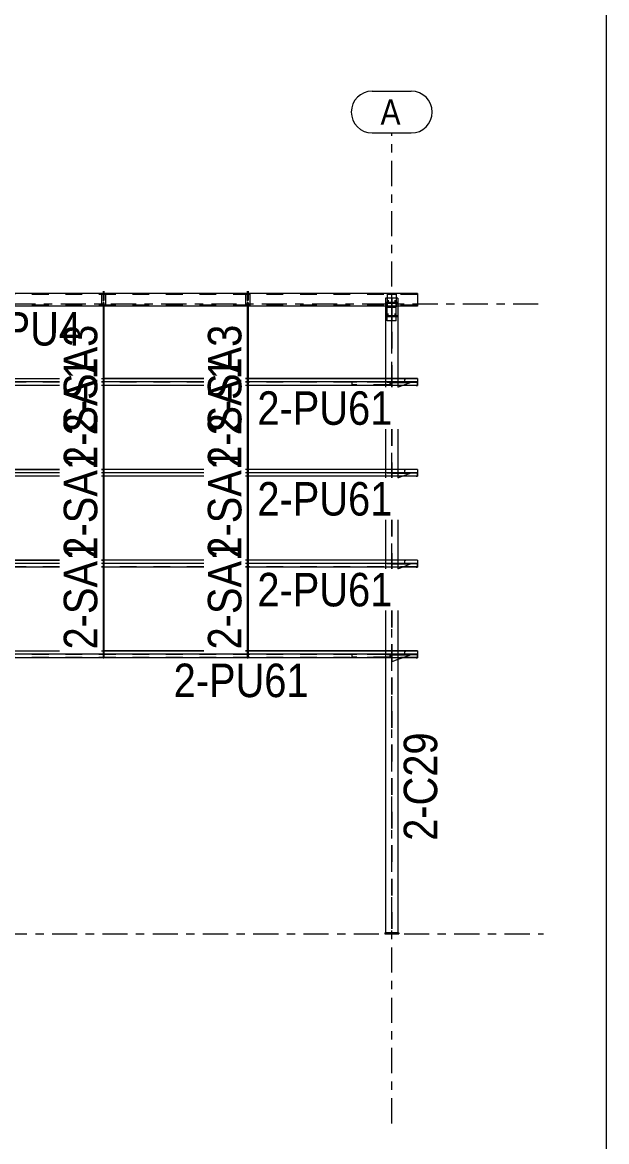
# Model space of a CAD drawing. Header units: millimetres. Extents: x -56 to 1115, y -311 to 509.
# Drawn here: x 1045.4 to 1115.1, y -8.1 to 125.5 of the extents above; entities that cross this region are included whole.
import ezdxf

# ---------------------------------------------------------------- set-up
doc = ezdxf.new("R2010")
doc.units = ezdxf.units.MM
for name, pattern in [('XKITLINE00', [0]), ('XKITLINE02', [4, 2, -2]), ('XKITLINE03', [6, 3, -1, 1, -1])]:
    doc.linetypes.add(name, pattern=pattern)
for name, color, linetype, lineweight in [('DrawingSheet', 5, 'Continuous', 0), ('Part', 2, 'Continuous', 0), ('PartMark', 7, 'Continuous', 0), ('S-grid', 1, 'Continuous', 0)]:
    doc.layers.add(name, color=color, linetype=linetype, lineweight=lineweight)
doc.styles.add('ARIAL', font='ARIAL.TTF')

# ---------------------------------------------------------------- blocks, each defined once
blk = doc.blocks.new('*A209')
at = {"layer": 'DrawingSheet', "color": 5, "linetype": 'XKITLINE00', "lineweight": 0}
blk.add_line((1115.15, -311.27), (1115.15, 508.73), dxfattribs=at)
blk = doc.blocks.new('*A212')
at = {"layer": 'S-grid', "color": 1, "linetype": 'XKITLINE03', "lineweight": 0}
blk.add_line((995.99, 91.88), (1107.62, 91.88), dxfattribs=at)
blk = doc.blocks.new('*A213')
at = {"layer": 'S-grid', "color": 1, "linetype": 'XKITLINE03', "lineweight": 0}
blk.add_line((-1.03, 16.67), (1107.62, 16.67), dxfattribs=at)
blk = doc.blocks.new('*A243')
at = {"layer": 'Part', "color": 2, "linetype": 'XKITLINE00', "lineweight": 0}
for p, q in [((1055.06, 93.39), (1055.06, 93.12)), ((1055.11, 92.35), (1055.07, 92.33)), ((1055.07, 92.33), (1055.07, 92.33)), ((1055.14, 92.34), (1055.11, 92.35)), ((1055.15, 92.33), (1055.14, 92.34)), ((1055.16, 93.4), (1055.16, 93.12))]:
    blk.add_line(p, q, dxfattribs=at)
at = {"layer": 'Part', "color": 7, "linetype": 'XKITLINE02', "lineweight": 0}
for p, q in [((1055.06, 93.12), (1055.06, 92.29)), ((1055.07, 92.33), (1055.06, 92.29)), ((1055.06, 92.29), (1055.08, 92.26)), ((1055.08, 92.26), (1055.12, 92.25)), ((1055.12, 92.25), (1055.15, 92.27)), ((1055.16, 92.31), (1055.15, 92.33)), ((1055.15, 92.27), (1055.16, 92.31)), ((1055.16, 93.12), (1055.16, 92.31))]:
    blk.add_line(p, q, dxfattribs=at)
blk = doc.blocks.new('*A244')
at = {"layer": 'Part', "color": 2, "linetype": 'XKITLINE00', "lineweight": 0}
for p, q in [((1072.26, 93.39), (1072.26, 93.12)), ((1072.3, 92.35), (1072.27, 92.33)), ((1072.27, 92.33), (1072.27, 92.33)), ((1072.34, 92.34), (1072.3, 92.35)), ((1072.34, 92.33), (1072.34, 92.34)), ((1072.36, 93.4), (1072.36, 93.12))]:
    blk.add_line(p, q, dxfattribs=at)
at = {"layer": 'Part', "color": 7, "linetype": 'XKITLINE02', "lineweight": 0}
for p, q in [((1072.26, 93.12), (1072.26, 92.29)), ((1072.27, 92.33), (1072.26, 92.29)), ((1072.26, 92.29), (1072.27, 92.26)), ((1072.27, 92.26), (1072.31, 92.25)), ((1072.31, 92.25), (1072.34, 92.27)), ((1072.36, 92.31), (1072.34, 92.33)), ((1072.34, 92.27), (1072.36, 92.31)), ((1072.36, 93.12), (1072.36, 92.31))]:
    blk.add_line(p, q, dxfattribs=at)
blk = doc.blocks.new('*A245')
at = {"layer": 'Part', "color": 7, "linetype": 'XKITLINE02', "lineweight": 0}
for p, q in [((1089.08, 92.31), (1089.08, 91.97)), ((1089.48, 92.24), (1089.48, 90.44)), ((1089.52, 90.44), (1089.52, 92.24)), ((1089.92, 91.97), (1089.92, 92.31)), ((1089.08, 92.04), (1089.92, 92.04)), ((1089.08, 91.97), (1089.48, 91.97)), ((1089.52, 91.97), (1089.92, 91.97)), ((1089.08, 90.37), (1089.08, 90.71)), ((1089.48, 90.44), (1089.08, 90.44)), ((1089.08, 90.37), (1089.92, 90.37)), ((1089.92, 90.44), (1089.52, 90.44)), ((1089.92, 90.37), (1089.92, 90.71))]:
    blk.add_line(p, q, dxfattribs=at)
blk = doc.blocks.new('*A246')
at = {"layer": 'Part', "color": 7, "linetype": 'XKITLINE02', "lineweight": 0}
for p, q in [((1088.77, 92.54), (1088.77, 91.6)), ((1090.23, 92.54), (1088.77, 92.54)), ((1089.47, 92.54), (1089.47, 81.94)), ((1089.53, 92.54), (1089.53, 81.94)), ((1090.23, 92.54), (1090.23, 91.6)), ((1088.77, 82.96), (1088.77, 82.14)), ((1090.23, 82.96), (1090.23, 82.14)), ((1089.47, 76.94), (1089.47, 71.11)), ((1089.53, 76.94), (1089.53, 71.11)), ((1088.77, 72.12), (1088.77, 71.31)), ((1090.23, 72.12), (1090.23, 71.31)), ((1089.47, 66.11), (1089.47, 60.27)), ((1089.53, 66.11), (1089.53, 60.27)), ((1088.77, 61.29), (1088.77, 60.47)), ((1090.23, 61.29), (1090.23, 60.47)), ((1089.47, 55.27), (1089.47, 16.79)), ((1089.53, 55.27), (1089.53, 16.79)), ((1088.77, 50.46), (1088.77, 49.64)), ((1090.23, 50.46), (1090.23, 49.64)), ((1090.23, 16.79), (1088.77, 16.79))]:
    blk.add_line(p, q, dxfattribs=at)
at = {"layer": 'Part', "color": 2, "linetype": 'XKITLINE00', "lineweight": 0}
for p, q in [((1088.77, 91.6), (1088.77, 82.96)), ((1090.23, 91.6), (1090.23, 82.96)), ((1088.77, 82.14), (1088.77, 81.94)), ((1090.23, 82.14), (1090.23, 81.94)), ((1088.77, 76.94), (1088.77, 72.12)), ((1090.23, 76.94), (1090.23, 72.12)), ((1088.77, 71.31), (1088.77, 71.11)), ((1090.23, 71.31), (1090.23, 71.11)), ((1088.77, 66.11), (1088.77, 61.29)), ((1090.23, 66.11), (1090.23, 61.29)), ((1088.77, 60.47), (1088.77, 60.27)), ((1090.23, 60.47), (1090.23, 60.27)), ((1088.77, 55.27), (1088.77, 50.46)), ((1090.23, 55.27), (1090.23, 50.46)), ((1088.77, 49.64), (1088.77, 16.79)), ((1090.23, 49.64), (1090.23, 16.79))]:
    blk.add_line(p, q, dxfattribs=at)
blk = doc.blocks.new('*A247')
at = {"layer": 'Part', "color": 7, "linetype": 'XKITLINE02', "lineweight": 0}
for p, q in [((1091.17, 72.12), (1091.04, 72.12)), ((1091.04, 72.12), (1091.04, 71.71)), ((1091.04, 71.71), (1092.54, 71.71)), ((1091.06, 71.72), (1091.06, 72.11)), ((1091.06, 72.11), (1091.17, 72.11)), ((1092.56, 71.72), (1091.06, 71.72)), ((1091.17, 72.11), (1091.17, 72.12)), ((1092.54, 71.32), (1092.43, 71.32)), ((1092.43, 71.32), (1092.43, 71.31)), ((1092.43, 71.31), (1092.56, 71.31)), ((1092.54, 71.71), (1092.54, 71.32)), ((1092.56, 71.31), (1092.56, 71.72))]:
    blk.add_line(p, q, dxfattribs=at)
blk = doc.blocks.new('*A248')
at = {"layer": 'Part', "color": 7, "linetype": 'XKITLINE02', "lineweight": 0}
for p, q in [((1091.17, 61.29), (1091.04, 61.29)), ((1091.04, 61.29), (1091.04, 60.87)), ((1091.04, 60.87), (1092.54, 60.87)), ((1091.06, 60.89), (1091.06, 61.28)), ((1091.06, 61.28), (1091.17, 61.28)), ((1092.56, 60.89), (1091.06, 60.89)), ((1091.17, 61.28), (1091.17, 61.29)), ((1092.54, 60.49), (1092.43, 60.49)), ((1092.43, 60.49), (1092.43, 60.47)), ((1092.43, 60.47), (1092.56, 60.47)), ((1092.54, 60.87), (1092.54, 60.49)), ((1092.56, 60.47), (1092.56, 60.89))]:
    blk.add_line(p, q, dxfattribs=at)
blk = doc.blocks.new('*A249')
at = {"layer": 'Part', "color": 7, "linetype": 'XKITLINE02', "lineweight": 0}
for p, q in [((1091.17, 50.46), (1091.04, 50.46)), ((1091.04, 50.46), (1091.04, 50.04)), ((1091.04, 50.04), (1092.54, 50.04)), ((1091.06, 50.06), (1091.06, 50.44)), ((1091.06, 50.44), (1091.17, 50.44)), ((1092.56, 50.06), (1091.06, 50.06)), ((1091.17, 50.44), (1091.17, 50.46)), ((1092.54, 49.65), (1092.43, 49.65)), ((1092.43, 49.65), (1092.43, 49.64)), ((1092.43, 49.64), (1092.56, 49.64)), ((1092.54, 50.04), (1092.54, 49.65)), ((1092.56, 49.64), (1092.56, 50.06))]:
    blk.add_line(p, q, dxfattribs=at)
blk = doc.blocks.new('*A250')
at = {"layer": 'Part', "color": 2, "linetype": 'XKITLINE00', "lineweight": 0}
for p, q in [((1088.67, 16.79), (1088.67, 16.67)), ((1088.67, 16.79), (1090.33, 16.79)), ((1088.67, 16.67), (1090.33, 16.67)), ((1090.33, 16.79), (1090.33, 16.67))]:
    blk.add_line(p, q, dxfattribs=at)
blk = doc.blocks.new('*A251')
at = {"layer": 'Part', "color": 7, "linetype": 'XKITLINE02', "lineweight": 0}
for p, q in [((1088.84, 50.04), (1088.84, 50.08)), ((1088.84, 50.08), (1089.47, 50.08)), ((1089.47, 50.04), (1088.84, 50.04)), ((1089.34, 50.04), (1089.34, 50.08)), ((1089.47, 50.08), (1089.47, 50.04))]:
    blk.add_line(p, q, dxfattribs=at)
blk = doc.blocks.new('*A252')
at = {"layer": 'Part', "color": 7, "linetype": 'XKITLINE02', "lineweight": 0}
for p, q in [((1089.53, 50.04), (1089.53, 50)), ((1092.45, 50.04), (1089.53, 50.04)), ((1089.53, 50), (1092.45, 50)), ((1092.45, 50), (1092.45, 50.04))]:
    blk.add_line(p, q, dxfattribs=at)
blk = doc.blocks.new('*A253')
at = {"layer": 'Part', "color": 7, "linetype": 'XKITLINE02', "lineweight": 0}
for p, q in [((1089.53, 50), (1089.53, 49.17)), ((1091.79, 50), (1089.53, 50)), ((1090.23, 49.42), (1089.53, 49.17)), ((1091.79, 50), (1090.81, 49.64))]:
    blk.add_line(p, q, dxfattribs=at)
at = {"layer": 'Part', "color": 2, "linetype": 'XKITLINE00', "lineweight": 0}
blk.add_line((1090.81, 49.64), (1090.23, 49.42), dxfattribs=at)
blk = doc.blocks.new('*A254')
at = {"layer": 'Part', "color": 7, "linetype": 'XKITLINE02', "lineweight": 0}
for p, q in [((1089.53, 60.87), (1089.53, 60.83)), ((1092.45, 60.87), (1089.53, 60.87)), ((1089.53, 60.83), (1092.45, 60.83)), ((1092.45, 60.83), (1092.45, 60.87))]:
    blk.add_line(p, q, dxfattribs=at)
blk = doc.blocks.new('*A255')
at = {"layer": 'Part', "color": 7, "linetype": 'XKITLINE02', "lineweight": 0}
for p, q in [((1089.53, 60.83), (1089.53, 60.27)), ((1091.79, 60.83), (1089.53, 60.83)), ((1091.79, 60.83), (1090.81, 60.47))]:
    blk.add_line(p, q, dxfattribs=at)
at = {"layer": 'Part', "color": 2, "linetype": 'XKITLINE00', "lineweight": 0}
for p, q in [((1090.27, 60.27), (1090.23, 60.26)), ((1090.81, 60.47), (1090.27, 60.27))]:
    blk.add_line(p, q, dxfattribs=at)
blk = doc.blocks.new('*A256')
at = {"layer": 'Part', "color": 7, "linetype": 'XKITLINE02', "lineweight": 0}
for p, q in [((1089.53, 71.67), (1089.53, 71.11)), ((1091.79, 71.67), (1089.53, 71.67)), ((1091.79, 71.67), (1090.81, 71.31))]:
    blk.add_line(p, q, dxfattribs=at)
at = {"layer": 'Part', "color": 2, "linetype": 'XKITLINE00', "lineweight": 0}
for p, q in [((1090.27, 71.11), (1090.23, 71.09)), ((1090.81, 71.31), (1090.27, 71.11))]:
    blk.add_line(p, q, dxfattribs=at)
blk = doc.blocks.new('*A257')
at = {"layer": 'Part', "color": 7, "linetype": 'XKITLINE02', "lineweight": 0}
for p, q in [((1089.53, 71.71), (1089.53, 71.67)), ((1092.45, 71.71), (1089.53, 71.71)), ((1089.53, 71.67), (1092.45, 71.67)), ((1092.45, 71.67), (1092.45, 71.71))]:
    blk.add_line(p, q, dxfattribs=at)
blk = doc.blocks.new('*A258')
at = {"layer": 'Part', "color": 7, "linetype": 'XKITLINE02', "lineweight": 0}
for p, q in [((1091.17, 82.96), (1091.04, 82.96)), ((1091.04, 82.96), (1091.04, 82.54)), ((1091.06, 82.56), (1091.06, 82.94)), ((1091.06, 82.94), (1091.17, 82.94)), ((1091.17, 82.94), (1091.17, 82.96)), ((1091.04, 82.54), (1092.54, 82.54)), ((1092.56, 82.56), (1091.06, 82.56)), ((1092.54, 82.15), (1092.43, 82.15)), ((1092.43, 82.15), (1092.43, 82.14)), ((1092.43, 82.14), (1092.56, 82.14)), ((1092.54, 82.54), (1092.54, 82.15)), ((1092.56, 82.14), (1092.56, 82.56))]:
    blk.add_line(p, q, dxfattribs=at)
blk = doc.blocks.new('*A259')
at = {"layer": 'Part', "color": 7, "linetype": 'XKITLINE02', "lineweight": 0}
for p, q in [((1090.23, 90.43), (1089.53, 90.43)), ((1089.53, 90.43), (1089.53, 90.36)), ((1089.53, 90.36), (1090.23, 90.36)), ((1089.65, 90.43), (1089.65, 90.36)), ((1090.23, 90.36), (1090.23, 90.43))]:
    blk.add_line(p, q, dxfattribs=at)
blk = doc.blocks.new('*A260')
at = {"layer": 'Part', "color": 7, "linetype": 'XKITLINE02', "lineweight": 0}
for p, q in [((1089.47, 90.43), (1088.77, 90.43)), ((1088.77, 90.43), (1088.77, 90.36)), ((1088.77, 90.36), (1089.47, 90.36)), ((1089.35, 90.43), (1089.35, 90.36)), ((1089.47, 90.36), (1089.47, 90.43))]:
    blk.add_line(p, q, dxfattribs=at)
blk = doc.blocks.new('*A261')
at = {"layer": 'Part', "color": 7, "linetype": 'XKITLINE02', "lineweight": 0}
for p, q in [((1089.53, 82.5), (1089.53, 81.94)), ((1091.79, 82.5), (1089.53, 82.5)), ((1091.79, 82.5), (1090.81, 82.14))]:
    blk.add_line(p, q, dxfattribs=at)
at = {"layer": 'Part', "color": 2, "linetype": 'XKITLINE00', "lineweight": 0}
for p, q in [((1090.27, 81.94), (1090.23, 81.92)), ((1090.81, 82.14), (1090.27, 81.94))]:
    blk.add_line(p, q, dxfattribs=at)
blk = doc.blocks.new('*A262')
at = {"layer": 'Part', "color": 7, "linetype": 'XKITLINE02', "lineweight": 0}
for p, q in [((1088.84, 82.54), (1088.84, 82.58)), ((1088.84, 82.58), (1089.47, 82.58)), ((1089.47, 82.54), (1088.84, 82.54)), ((1089.34, 82.54), (1089.34, 82.58)), ((1089.47, 82.58), (1089.47, 82.54))]:
    blk.add_line(p, q, dxfattribs=at)
blk = doc.blocks.new('*A263')
at = {"layer": 'Part', "color": 7, "linetype": 'XKITLINE02', "lineweight": 0}
for p, q in [((1089.48, 90.43), (1089.48, 89.87)), ((1089.53, 90.43), (1089.48, 90.43)), ((1089.48, 90.38), (1089.53, 90.38)), ((1089.48, 90.36), (1089.53, 90.36)), ((1089.48, 90.24), (1089.53, 90.24)), ((1089.48, 89.89), (1089.53, 89.89)), ((1089.48, 89.87), (1089.53, 89.87)), ((1089.53, 90.43), (1089.53, 89.87))]:
    blk.add_line(p, q, dxfattribs=at)
blk = doc.blocks.new('*A264')
at = {"layer": 'Part', "color": 7, "linetype": 'XKITLINE02', "lineweight": 0}
for p, q in [((1089.48, 92.55), (1089.48, 92.05)), ((1089.53, 92.55), (1089.48, 92.55)), ((1089.48, 92.54), (1089.53, 92.54)), ((1089.48, 92.19), (1089.53, 92.19)), ((1089.53, 92.55), (1089.53, 92.05)), ((1089.48, 92.17), (1089.53, 92.17)), ((1089.48, 92.11), (1089.53, 92.11)), ((1089.48, 92.05), (1089.53, 92.05))]:
    blk.add_line(p, q, dxfattribs=at)
blk = doc.blocks.new('*A265')
at = {"layer": 'Part', "color": 7, "linetype": 'XKITLINE02', "lineweight": 0}
for p, q in [((1088.96, 89.87), (1088.96, 92.54)), ((1090.04, 92.54), (1088.96, 92.54)), ((1090.04, 89.87), (1090.04, 92.54)), ((1090.04, 89.87), (1088.96, 89.87))]:
    blk.add_line(p, q, dxfattribs=at)
blk = doc.blocks.new('*A266')
at = {"layer": 'Part', "color": 7, "linetype": 'XKITLINE02', "lineweight": 0}
for p, q in [((1089.53, 82.54), (1089.53, 82.5)), ((1092.45, 82.54), (1089.53, 82.54)), ((1089.53, 82.5), (1092.45, 82.5)), ((1092.45, 82.5), (1092.45, 82.54))]:
    blk.add_line(p, q, dxfattribs=at)
blk = doc.blocks.new('*A1043')
at = {"layer": 'Part', "color": 2, "linetype": 'XKITLINE00', "lineweight": 0}
for p, q in [((1055.06, 61.3), (1055.06, 60.89)), ((1055.08, 61.3), (1055.06, 61.3)), ((1055.06, 61.3), (1055.07, 61.3)), ((1055.06, 60.47), (1055.06, 50.06)), ((1055.07, 61.3), (1055.11, 61.29)), ((1055.12, 61.3), (1055.08, 61.3)), ((1055.11, 61.29), (1055.14, 61.3)), ((1055.15, 61.3), (1055.12, 61.3)), ((1055.14, 61.3), (1055.16, 61.3)), ((1055.16, 61.3), (1055.15, 61.3)), ((1055.16, 61.3), (1055.16, 60.89)), ((1055.16, 60.47), (1055.16, 50.06)), ((1055.06, 49.63), (1055.06, 49.64)), ((1055.07, 49.63), (1055.06, 49.63)), ((1055.11, 49.63), (1055.07, 49.63)), ((1055.14, 49.63), (1055.11, 49.63)), ((1055.16, 49.63), (1055.14, 49.63)), ((1055.16, 49.63), (1055.16, 49.64))]:
    blk.add_line(p, q, dxfattribs=at)
at = {"layer": 'Part', "color": 7, "linetype": 'XKITLINE02', "lineweight": 0}
for p, q in [((1055.06, 60.89), (1055.06, 60.47)), ((1055.16, 60.89), (1055.16, 60.47)), ((1055.06, 50.06), (1055.06, 49.64)), ((1055.06, 49.63), (1055.08, 49.64)), ((1055.08, 49.64), (1055.12, 49.64)), ((1055.12, 49.64), (1055.15, 49.64)), ((1055.15, 49.64), (1055.16, 49.63)), ((1055.16, 50.06), (1055.16, 49.64))]:
    blk.add_line(p, q, dxfattribs=at)
blk = doc.blocks.new('*A1044')
at = {"layer": 'Part', "color": 2, "linetype": 'XKITLINE00', "lineweight": 0}
for p, q in [((1055.08, 72.13), (1055.06, 72.13)), ((1055.12, 72.13), (1055.08, 72.13)), ((1055.15, 72.13), (1055.12, 72.13)), ((1055.16, 72.13), (1055.15, 72.13)), ((1055.06, 72.13), (1055.06, 71.72)), ((1055.06, 72.13), (1055.07, 72.13)), ((1055.06, 71.31), (1055.06, 61.3)), ((1055.07, 72.13), (1055.11, 72.13)), ((1055.11, 72.13), (1055.14, 72.13)), ((1055.14, 72.13), (1055.16, 72.13)), ((1055.16, 72.13), (1055.16, 71.72)), ((1055.16, 71.31), (1055.16, 61.3))]:
    blk.add_line(p, q, dxfattribs=at)
at = {"layer": 'Part', "color": 7, "linetype": 'XKITLINE02', "lineweight": 0}
for p, q in [((1055.06, 71.72), (1055.06, 71.31)), ((1055.16, 71.72), (1055.16, 71.31)), ((1055.06, 61.3), (1055.06, 60.47)), ((1055.06, 60.47), (1055.08, 60.47)), ((1055.07, 60.46), (1055.06, 60.47)), ((1055.11, 60.46), (1055.07, 60.46)), ((1055.08, 60.47), (1055.12, 60.47)), ((1055.14, 60.46), (1055.11, 60.46)), ((1055.12, 60.47), (1055.15, 60.47)), ((1055.16, 60.47), (1055.14, 60.46)), ((1055.15, 60.47), (1055.16, 60.47)), ((1055.16, 61.3), (1055.16, 60.47))]:
    blk.add_line(p, q, dxfattribs=at)
blk = doc.blocks.new('*A1045')
at = {"layer": 'Part', "color": 2, "linetype": 'XKITLINE00', "lineweight": 0}
for p, q in [((1055.06, 82.97), (1055.06, 82.56)), ((1055.08, 82.97), (1055.06, 82.97)), ((1055.06, 82.97), (1055.07, 82.96)), ((1055.07, 82.96), (1055.11, 82.96)), ((1055.12, 82.97), (1055.08, 82.97)), ((1055.11, 82.96), (1055.14, 82.96)), ((1055.15, 82.97), (1055.12, 82.97)), ((1055.14, 82.96), (1055.16, 82.96)), ((1055.16, 82.96), (1055.15, 82.97)), ((1055.16, 82.96), (1055.16, 82.56)), ((1055.06, 82.14), (1055.06, 72.13)), ((1055.16, 82.14), (1055.16, 72.13))]:
    blk.add_line(p, q, dxfattribs=at)
at = {"layer": 'Part', "color": 7, "linetype": 'XKITLINE02', "lineweight": 0}
for p, q in [((1055.06, 82.56), (1055.06, 82.14)), ((1055.16, 82.56), (1055.16, 82.14)), ((1055.06, 72.13), (1055.06, 71.3)), ((1055.06, 71.3), (1055.08, 71.3)), ((1055.07, 71.3), (1055.06, 71.3)), ((1055.11, 71.3), (1055.07, 71.3)), ((1055.08, 71.3), (1055.12, 71.3)), ((1055.14, 71.3), (1055.11, 71.3)), ((1055.12, 71.3), (1055.15, 71.3)), ((1055.16, 71.3), (1055.14, 71.3)), ((1055.15, 71.3), (1055.16, 71.3)), ((1055.16, 72.13), (1055.16, 71.3))]:
    blk.add_line(p, q, dxfattribs=at)
blk = doc.blocks.new('*A1046')
at = {"layer": 'Part', "color": 2, "linetype": 'XKITLINE00', "lineweight": 0}
for p, q in [((1072.26, 82.97), (1072.26, 82.56)), ((1072.27, 82.97), (1072.26, 82.97)), ((1072.26, 82.97), (1072.27, 82.96)), ((1072.31, 82.97), (1072.27, 82.97)), ((1072.27, 82.96), (1072.3, 82.96)), ((1072.3, 82.96), (1072.34, 82.96)), ((1072.34, 82.97), (1072.31, 82.97)), ((1072.36, 82.96), (1072.34, 82.97)), ((1072.34, 82.96), (1072.36, 82.96)), ((1072.36, 82.96), (1072.36, 82.56)), ((1072.26, 82.14), (1072.26, 72.13)), ((1072.36, 82.14), (1072.36, 72.13))]:
    blk.add_line(p, q, dxfattribs=at)
at = {"layer": 'Part', "color": 7, "linetype": 'XKITLINE02', "lineweight": 0}
for p, q in [((1072.26, 82.56), (1072.26, 82.14)), ((1072.36, 82.56), (1072.36, 82.14)), ((1072.26, 72.13), (1072.26, 71.3)), ((1072.26, 71.3), (1072.27, 71.3)), ((1072.27, 71.3), (1072.26, 71.3)), ((1072.27, 71.3), (1072.31, 71.3)), ((1072.3, 71.3), (1072.27, 71.3)), ((1072.34, 71.3), (1072.3, 71.3)), ((1072.31, 71.3), (1072.34, 71.3)), ((1072.34, 71.3), (1072.36, 71.3)), ((1072.36, 71.3), (1072.34, 71.3)), ((1072.36, 72.13), (1072.36, 71.3))]:
    blk.add_line(p, q, dxfattribs=at)
blk = doc.blocks.new('*A1047')
at = {"layer": 'Part', "color": 2, "linetype": 'XKITLINE00', "lineweight": 0}
for p, q in [((1072.27, 72.13), (1072.26, 72.13)), ((1072.31, 72.13), (1072.27, 72.13)), ((1072.34, 72.13), (1072.31, 72.13)), ((1072.36, 72.13), (1072.34, 72.13)), ((1072.26, 72.13), (1072.26, 71.72)), ((1072.26, 72.13), (1072.27, 72.13)), ((1072.26, 71.31), (1072.26, 61.3)), ((1072.27, 72.13), (1072.3, 72.13)), ((1072.3, 72.13), (1072.34, 72.13)), ((1072.34, 72.13), (1072.36, 72.13)), ((1072.36, 72.13), (1072.36, 71.72)), ((1072.36, 71.31), (1072.36, 61.3))]:
    blk.add_line(p, q, dxfattribs=at)
at = {"layer": 'Part', "color": 7, "linetype": 'XKITLINE02', "lineweight": 0}
for p, q in [((1072.26, 71.72), (1072.26, 71.31)), ((1072.36, 71.72), (1072.36, 71.31)), ((1072.26, 61.3), (1072.26, 60.47)), ((1072.26, 60.47), (1072.27, 60.47)), ((1072.27, 60.46), (1072.26, 60.47)), ((1072.27, 60.47), (1072.31, 60.47)), ((1072.3, 60.46), (1072.27, 60.46)), ((1072.34, 60.46), (1072.3, 60.46)), ((1072.31, 60.47), (1072.34, 60.47)), ((1072.34, 60.47), (1072.36, 60.47)), ((1072.36, 60.47), (1072.34, 60.46)), ((1072.36, 61.3), (1072.36, 60.47))]:
    blk.add_line(p, q, dxfattribs=at)
blk = doc.blocks.new('*A1048')
at = {"layer": 'Part', "color": 2, "linetype": 'XKITLINE00', "lineweight": 0}
for p, q in [((1072.26, 61.3), (1072.26, 60.89)), ((1072.27, 61.3), (1072.26, 61.3)), ((1072.26, 61.3), (1072.27, 61.3)), ((1072.26, 60.47), (1072.26, 50.06)), ((1072.27, 61.3), (1072.3, 61.29)), ((1072.31, 61.3), (1072.27, 61.3)), ((1072.3, 61.29), (1072.34, 61.3)), ((1072.34, 61.3), (1072.31, 61.3)), ((1072.34, 61.3), (1072.36, 61.3)), ((1072.36, 61.3), (1072.34, 61.3)), ((1072.36, 61.3), (1072.36, 60.89)), ((1072.36, 60.47), (1072.36, 50.06)), ((1072.26, 49.63), (1072.26, 49.64)), ((1072.27, 49.63), (1072.26, 49.63)), ((1072.3, 49.63), (1072.27, 49.63)), ((1072.34, 49.63), (1072.3, 49.63)), ((1072.36, 49.63), (1072.34, 49.63)), ((1072.36, 49.63), (1072.36, 49.64))]:
    blk.add_line(p, q, dxfattribs=at)
at = {"layer": 'Part', "color": 7, "linetype": 'XKITLINE02', "lineweight": 0}
for p, q in [((1072.26, 60.89), (1072.26, 60.47)), ((1072.36, 60.89), (1072.36, 60.47)), ((1072.26, 50.06), (1072.26, 49.64)), ((1072.26, 49.63), (1072.27, 49.64)), ((1072.27, 49.64), (1072.31, 49.64)), ((1072.31, 49.64), (1072.34, 49.64)), ((1072.34, 49.64), (1072.36, 49.63)), ((1072.36, 50.06), (1072.36, 49.64))]:
    blk.add_line(p, q, dxfattribs=at)
blk = doc.blocks.new('*A1061')
at = {"layer": 'Part', "color": 2, "linetype": 'XKITLINE00', "lineweight": 0}
for p, q in [((1037.96, 93.12), (1037.96, 93.02)), ((1092.56, 93.12), (1037.96, 93.12)), ((1092.56, 93.12), (1092.56, 91.6)), ((1088.96, 91.6), (1038.46, 91.6)), ((1092.56, 91.6), (1090.04, 91.6))]:
    blk.add_line(p, q, dxfattribs=at)
at = {"layer": 'Part', "color": 7, "linetype": 'XKITLINE02', "lineweight": 0}
for p, q in [((1092.56, 93.1), (1037.96, 93.1)), ((1037.96, 93.02), (1037.96, 91.6)), ((1092.56, 92.99), (1037.96, 92.99)), ((1092.56, 91.73), (1037.96, 91.73)), ((1092.56, 91.62), (1037.96, 91.62)), ((1038.46, 91.6), (1037.96, 91.6)), ((1090.04, 91.6), (1088.96, 91.6))]:
    blk.add_line(p, q, dxfattribs=at)
blk = doc.blocks.new('*A1062')
at = {"layer": 'Part', "color": 2, "linetype": 'XKITLINE00', "lineweight": 0}
for p, q in [((1032.92, 82.14), (1032.92, 82.96)), ((1032.92, 82.96), (1049.86, 82.96)), ((1049.86, 82.94), (1032.92, 82.94)), ((1049.86, 82.96), (1049.86, 82.96)), ((1049.86, 82.94), (1049.86, 82.94)), ((1054.86, 82.96), (1055.06, 82.96)), ((1055.06, 82.94), (1054.86, 82.94)), ((1067.06, 82.96), (1055.16, 82.96)), ((1067.06, 82.94), (1055.16, 82.94)), ((1067.06, 82.96), (1067.06, 82.96)), ((1067.06, 82.94), (1067.06, 82.94)), ((1072.26, 82.96), (1072.06, 82.96)), ((1072.26, 82.94), (1072.06, 82.94)), ((1092.56, 82.96), (1072.36, 82.96)), ((1092.56, 82.94), (1072.36, 82.94)), ((1092.56, 82.96), (1092.56, 82.14)), ((1049.86, 82.56), (1032.92, 82.56)), ((1049.86, 82.14), (1032.92, 82.14)), ((1049.86, 82.56), (1049.86, 82.56)), ((1049.86, 82.14), (1049.86, 82.14)), ((1067.06, 82.56), (1054.86, 82.56)), ((1067.06, 82.14), (1054.86, 82.14)), ((1067.06, 82.56), (1067.06, 82.56)), ((1067.06, 82.14), (1067.06, 82.14)), ((1092.56, 82.56), (1072.06, 82.56)), ((1092.56, 82.14), (1072.06, 82.14))]:
    blk.add_line(p, q, dxfattribs=at)
at = {"layer": 'Part', "color": 7, "linetype": 'XKITLINE02', "lineweight": 0}
for p, q in [((1055.16, 82.96), (1055.06, 82.96)), ((1055.16, 82.94), (1055.06, 82.94)), ((1072.36, 82.96), (1072.26, 82.96)), ((1072.36, 82.94), (1072.26, 82.94)), ((1049.86, 82.54), (1032.92, 82.54)), ((1049.86, 82.15), (1032.92, 82.15)), ((1049.86, 82.54), (1049.86, 82.54)), ((1049.86, 82.15), (1049.86, 82.15)), ((1067.06, 82.54), (1054.86, 82.54)), ((1067.06, 82.15), (1054.86, 82.15)), ((1067.06, 82.54), (1067.06, 82.54)), ((1067.06, 82.15), (1067.06, 82.15)), ((1092.56, 82.54), (1072.06, 82.54)), ((1092.56, 82.15), (1072.06, 82.15))]:
    blk.add_line(p, q, dxfattribs=at)
blk = doc.blocks.new('*A1071')
at = {"layer": 'Part', "color": 7, "linetype": 'XKITLINE02', "lineweight": 0}
for p, q in [((1055.06, 92.02), (1055.06, 91.6)), ((1055.08, 92.02), (1055.06, 92.02)), ((1055.06, 92.02), (1055.07, 92.01)), ((1055.07, 92.01), (1055.11, 92.01)), ((1055.12, 92.02), (1055.08, 92.02)), ((1055.11, 92.01), (1055.14, 92.01)), ((1055.15, 92.02), (1055.12, 92.02)), ((1055.14, 92.01), (1055.16, 92.01)), ((1055.16, 92.01), (1055.15, 92.02)), ((1055.16, 92.01), (1055.16, 91.6)), ((1055.06, 82.97), (1055.06, 82.14)), ((1055.16, 82.96), (1055.16, 82.13)), ((1055.06, 82.14), (1055.08, 82.14)), ((1055.07, 82.13), (1055.06, 82.14)), ((1055.11, 82.13), (1055.07, 82.13)), ((1055.08, 82.14), (1055.12, 82.14)), ((1055.14, 82.13), (1055.11, 82.13)), ((1055.12, 82.14), (1055.15, 82.14)), ((1055.16, 82.13), (1055.14, 82.13)), ((1055.15, 82.14), (1055.16, 82.13))]:
    blk.add_line(p, q, dxfattribs=at)
at = {"layer": 'Part', "color": 2, "linetype": 'XKITLINE00', "lineweight": 0}
for p, q in [((1055.06, 91.6), (1055.06, 82.97)), ((1055.16, 91.6), (1055.16, 82.96))]:
    blk.add_line(p, q, dxfattribs=at)
blk = doc.blocks.new('*A1072')
at = {"layer": 'Part', "color": 7, "linetype": 'XKITLINE02', "lineweight": 0}
for p, q in [((1072.56, 93.08), (1072.06, 93.08)), ((1072.06, 93.08), (1072.06, 91.64)), ((1072.56, 93.08), (1072.56, 91.64)), ((1072.56, 91.64), (1072.06, 91.64))]:
    blk.add_line(p, q, dxfattribs=at)
blk = doc.blocks.new('*A1073')
at = {"layer": 'Part', "color": 7, "linetype": 'XKITLINE02', "lineweight": 0}
for p, q in [((1072.26, 92.02), (1072.26, 91.6)), ((1072.27, 92.02), (1072.26, 92.02)), ((1072.26, 92.02), (1072.27, 92.01)), ((1072.31, 92.02), (1072.27, 92.02)), ((1072.27, 92.01), (1072.3, 92.01)), ((1072.3, 92.01), (1072.34, 92.01)), ((1072.34, 92.02), (1072.31, 92.02)), ((1072.36, 92.01), (1072.34, 92.02)), ((1072.34, 92.01), (1072.36, 92.01)), ((1072.36, 92.01), (1072.36, 91.6)), ((1072.26, 82.97), (1072.26, 82.14)), ((1072.36, 82.96), (1072.36, 82.13)), ((1072.26, 82.14), (1072.27, 82.14)), ((1072.27, 82.13), (1072.26, 82.14)), ((1072.27, 82.14), (1072.31, 82.14)), ((1072.3, 82.13), (1072.27, 82.13)), ((1072.34, 82.13), (1072.3, 82.13)), ((1072.31, 82.14), (1072.34, 82.14)), ((1072.34, 82.14), (1072.36, 82.13)), ((1072.36, 82.13), (1072.34, 82.13))]:
    blk.add_line(p, q, dxfattribs=at)
at = {"layer": 'Part', "color": 2, "linetype": 'XKITLINE00', "lineweight": 0}
for p, q in [((1072.26, 91.6), (1072.26, 82.97)), ((1072.36, 91.6), (1072.36, 82.96))]:
    blk.add_line(p, q, dxfattribs=at)
blk = doc.blocks.new('*A1074')
at = {"layer": 'Part', "color": 7, "linetype": 'XKITLINE02', "lineweight": 0}
for p, q in [((1055.36, 93.08), (1054.86, 93.08)), ((1054.86, 93.08), (1054.86, 91.64)), ((1055.36, 93.08), (1055.36, 91.64)), ((1055.36, 91.64), (1054.86, 91.64))]:
    blk.add_line(p, q, dxfattribs=at)
blk = doc.blocks.new('*A1075')
at = {"layer": 'Part', "color": 7, "linetype": 'XKITLINE02', "lineweight": 0}
for p, q in [((1090.23, 92.04), (1089.53, 92.04)), ((1089.53, 92.04), (1089.53, 91.97)), ((1089.53, 91.97), (1090.23, 91.97)), ((1089.65, 92.04), (1089.65, 91.97)), ((1090.23, 91.97), (1090.23, 92.04))]:
    blk.add_line(p, q, dxfattribs=at)
blk = doc.blocks.new('*A1076')
at = {"layer": 'Part', "color": 7, "linetype": 'XKITLINE02', "lineweight": 0}
for p, q in [((1089.47, 92.04), (1088.77, 92.04)), ((1088.77, 92.04), (1088.77, 91.97)), ((1088.77, 91.97), (1089.47, 91.97)), ((1089.35, 92.04), (1089.35, 91.97)), ((1089.47, 91.97), (1089.47, 92.04))]:
    blk.add_line(p, q, dxfattribs=at)
blk = doc.blocks.new('*A1077')
at = {"layer": 'Part', "color": 7, "linetype": 'XKITLINE02', "lineweight": 0}
for p, q in [((1089.48, 71.67), (1089.48, 71.31)), ((1089.48, 71.67), (1089.52, 71.67)), ((1089.52, 71.67), (1089.48, 71.67)), ((1089.52, 71.31), (1089.52, 71.67))]:
    blk.add_line(p, q, dxfattribs=at)
at = {"layer": 'Part', "color": 2, "linetype": 'XKITLINE00', "lineweight": 0}
for p, q in [((1089.48, 71.31), (1089.48, 71.11)), ((1089.52, 71.11), (1089.52, 71.31))]:
    blk.add_line(p, q, dxfattribs=at)
blk = doc.blocks.new('*A1078')
at = {"layer": 'Part', "color": 7, "linetype": 'XKITLINE02', "lineweight": 0}
for p, q in [((1090.04, 71.71), (1088.96, 71.71)), ((1088.96, 71.71), (1088.96, 71.67)), ((1090.04, 71.67), (1088.96, 71.67)), ((1090.04, 71.71), (1090.04, 71.67))]:
    blk.add_line(p, q, dxfattribs=at)
blk = doc.blocks.new('*A1079')
at = {"layer": 'Part', "color": 7, "linetype": 'XKITLINE02', "lineweight": 0}
for p, q in [((1090.04, 60.87), (1088.96, 60.87)), ((1088.96, 60.87), (1088.96, 60.83)), ((1090.04, 60.83), (1088.96, 60.83)), ((1090.04, 60.87), (1090.04, 60.83))]:
    blk.add_line(p, q, dxfattribs=at)
blk = doc.blocks.new('*A1080')
at = {"layer": 'Part', "color": 7, "linetype": 'XKITLINE02', "lineweight": 0}
for p, q in [((1089.48, 60.83), (1089.48, 60.47)), ((1089.48, 60.83), (1089.52, 60.83)), ((1089.52, 60.83), (1089.48, 60.83)), ((1089.52, 60.47), (1089.52, 60.83))]:
    blk.add_line(p, q, dxfattribs=at)
at = {"layer": 'Part', "color": 2, "linetype": 'XKITLINE00', "lineweight": 0}
for p, q in [((1089.48, 60.47), (1089.48, 60.27)), ((1089.52, 60.27), (1089.52, 60.47))]:
    blk.add_line(p, q, dxfattribs=at)
blk = doc.blocks.new('*A1081')
at = {"layer": 'Part', "color": 7, "linetype": 'XKITLINE02', "lineweight": 0}
for p, q in [((1090.04, 50.04), (1088.96, 50.04)), ((1088.96, 50.04), (1088.96, 50)), ((1090.04, 50), (1088.96, 50)), ((1090.04, 50.04), (1090.04, 50))]:
    blk.add_line(p, q, dxfattribs=at)
blk = doc.blocks.new('*A1082')
at = {"layer": 'Part', "color": 7, "linetype": 'XKITLINE02', "lineweight": 0}
for p, q in [((1089.33, 50.04), (1084.57, 50.04)), ((1084.57, 50.04), (1084.57, 50.02)), ((1089.32, 50.02), (1084.57, 50.02)), ((1084.76, 49.71), (1084.76, 50.02)), ((1089.33, 49.71), (1084.76, 49.71)), ((1084.77, 49.71), (1084.77, 50.04)), ((1089.13, 50.02), (1089.13, 50.04)), ((1089.32, 49.71), (1089.32, 50.02)), ((1089.33, 50.04), (1089.33, 49.71))]:
    blk.add_line(p, q, dxfattribs=at)
blk = doc.blocks.new('*A1083')
at = {"layer": 'Part', "color": 7, "linetype": 'XKITLINE02', "lineweight": 0}
for p, q in [((1089.48, 50), (1089.48, 49.64)), ((1089.48, 50), (1089.52, 50)), ((1089.52, 50), (1089.48, 50)), ((1089.52, 49.64), (1089.52, 50))]:
    blk.add_line(p, q, dxfattribs=at)
at = {"layer": 'Part', "color": 2, "linetype": 'XKITLINE00', "lineweight": 0}
for p, q in [((1089.48, 49.64), (1089.48, 49.17)), ((1089.52, 49.17), (1089.52, 49.64)), ((1089.48, 49.17), (1089.52, 49.17))]:
    blk.add_line(p, q, dxfattribs=at)
blk = doc.blocks.new('*A1084')
at = {"layer": 'Part', "color": 7, "linetype": 'XKITLINE02', "lineweight": 0}
for p, q in [((1089.33, 82.54), (1084.57, 82.54)), ((1084.57, 82.54), (1084.57, 82.52)), ((1089.32, 82.52), (1084.57, 82.52)), ((1084.76, 82.21), (1084.76, 82.52)), ((1089.33, 82.21), (1084.76, 82.21)), ((1084.77, 82.21), (1084.77, 82.54)), ((1089.13, 82.52), (1089.13, 82.54)), ((1089.32, 82.21), (1089.32, 82.52)), ((1089.33, 82.54), (1089.33, 82.21))]:
    blk.add_line(p, q, dxfattribs=at)
blk = doc.blocks.new('*A1085')
at = {"layer": 'Part', "color": 7, "linetype": 'XKITLINE02', "lineweight": 0}
for p, q in [((1090.04, 82.54), (1088.96, 82.54)), ((1088.96, 82.54), (1088.96, 82.5)), ((1090.04, 82.5), (1088.96, 82.5)), ((1090.04, 82.54), (1090.04, 82.5))]:
    blk.add_line(p, q, dxfattribs=at)
blk = doc.blocks.new('*A1086')
at = {"layer": 'Part', "color": 7, "linetype": 'XKITLINE02', "lineweight": 0}
for p, q in [((1089.48, 82.5), (1089.48, 82.14)), ((1089.48, 82.5), (1089.52, 82.5)), ((1089.52, 82.5), (1089.48, 82.5)), ((1089.52, 82.14), (1089.52, 82.5))]:
    blk.add_line(p, q, dxfattribs=at)
at = {"layer": 'Part', "color": 2, "linetype": 'XKITLINE00', "lineweight": 0}
for p, q in [((1089.48, 82.14), (1089.48, 81.94)), ((1089.52, 81.94), (1089.52, 82.14))]:
    blk.add_line(p, q, dxfattribs=at)
blk = doc.blocks.new('*A1087')
at = {"layer": 'Part', "color": 2, "linetype": 'XKITLINE00', "lineweight": 0}
for p, q in [((1088.96, 93.02), (1090.04, 93.02)), ((1088.96, 93.02), (1088.96, 91.52)), ((1090.04, 93.02), (1090.04, 91.52)), ((1090.04, 91.52), (1088.96, 91.52))]:
    blk.add_line(p, q, dxfattribs=at)
at = {"layer": 'Part', "color": 7, "linetype": 'XKITLINE02', "lineweight": 0}
for p, q in [((1090.04, 93.02), (1088.96, 93.02)), ((1088.96, 91.52), (1090.04, 91.52))]:
    blk.add_line(p, q, dxfattribs=at)
blk = doc.blocks.new('*A1088')
at = {"layer": 'Part', "color": 2, "linetype": 'XKITLINE00', "lineweight": 0}
for p, q in [((1090.04, 91.52), (1088.96, 91.52)), ((1088.96, 91.52), (1088.96, 91.48)), ((1088.96, 91.48), (1090.04, 91.48)), ((1090.04, 91.48), (1090.04, 91.52))]:
    blk.add_line(p, q, dxfattribs=at)
blk = doc.blocks.new('*A1089')
at = {"layer": 'Part', "color": 2, "linetype": 'XKITLINE00', "lineweight": 0}
for p, q in [((1089.48, 91.48), (1089.48, 90.64)), ((1089.52, 91.48), (1089.52, 90.64)), ((1089.48, 90.64), (1089.52, 90.64))]:
    blk.add_line(p, q, dxfattribs=at)
at = {"layer": 'Part', "color": 7, "linetype": 'XKITLINE02', "lineweight": 0}
blk.add_line((1089.48, 91.48), (1089.52, 91.48), dxfattribs=at)
blk.add_line((1089.48, 91.48), (1089.52, 91.48), dxfattribs=at)
blk = doc.blocks.new('*A1154')
at = {"layer": 'S-grid', "color": 1, "linetype": 'XKITLINE03', "lineweight": 0}
for p, q in [((1089.5, 81.94), (1089.5, 112.27)), ((1089.5, 71.11), (1089.5, 76.94)), ((1089.5, 60.27), (1089.5, 66.11)), ((1089.5, -5.93), (1089.5, 55.27))]:
    blk.add_line(p, q, dxfattribs=at)
at = {"layer": 'S-grid', "color": 3, "style": 'ARIAL', "width": 0.85}
blk.add_text('A', height=3, dxfattribs=at).set_placement((1088.17, 113.27))
blk = doc.blocks.new('*A1176')
at = {"layer": 'Part', "color": 2, "linetype": 'XKITLINE00', "lineweight": 0}
for p, q in [((1032.92, 71.31), (1032.92, 72.12)), ((1032.92, 72.12), (1049.86, 72.12)), ((1049.86, 72.11), (1032.92, 72.11)), ((1049.86, 71.72), (1032.92, 71.72)), ((1049.86, 71.31), (1032.92, 71.31)), ((1054.86, 72.12), (1054.86, 72.12)), ((1054.86, 72.12), (1055.06, 72.12)), ((1055.06, 72.11), (1054.86, 72.11)), ((1054.86, 72.11), (1054.86, 72.11)), ((1067.06, 71.72), (1054.86, 71.72)), ((1067.06, 71.31), (1054.86, 71.31)), ((1067.06, 72.12), (1055.16, 72.12)), ((1067.06, 72.11), (1055.16, 72.11)), ((1072.26, 72.12), (1072.06, 72.12)), ((1072.06, 72.12), (1072.06, 72.12)), ((1072.26, 72.11), (1072.06, 72.11)), ((1072.06, 72.11), (1072.06, 72.11)), ((1092.56, 71.72), (1072.06, 71.72)), ((1092.56, 71.31), (1072.06, 71.31)), ((1092.56, 72.12), (1072.36, 72.12)), ((1092.56, 72.11), (1072.36, 72.11)), ((1092.56, 72.12), (1092.56, 71.31))]:
    blk.add_line(p, q, dxfattribs=at)
at = {"layer": 'Part', "color": 7, "linetype": 'XKITLINE02', "lineweight": 0}
for p, q in [((1049.86, 71.71), (1032.92, 71.71)), ((1049.86, 71.32), (1032.92, 71.32)), ((1067.06, 71.71), (1054.86, 71.71)), ((1067.06, 71.32), (1054.86, 71.32)), ((1055.16, 72.12), (1055.06, 72.12)), ((1055.16, 72.11), (1055.06, 72.11)), ((1092.56, 71.71), (1072.06, 71.71)), ((1092.56, 71.32), (1072.06, 71.32)), ((1072.36, 72.12), (1072.26, 72.12)), ((1072.36, 72.11), (1072.26, 72.11))]:
    blk.add_line(p, q, dxfattribs=at)
blk = doc.blocks.new('*A1177')
at = {"layer": 'Part', "color": 2, "linetype": 'XKITLINE00', "lineweight": 0}
for p, q in [((1032.92, 49.64), (1032.92, 50.46)), ((1032.92, 50.46), (1049.86, 50.46)), ((1049.86, 50.44), (1032.92, 50.44)), ((1092.56, 50.06), (1032.92, 50.06)), ((1092.56, 49.64), (1032.92, 49.64)), ((1054.86, 50.46), (1055.06, 50.46)), ((1055.06, 50.44), (1054.86, 50.44)), ((1067.06, 50.46), (1055.16, 50.46)), ((1067.06, 50.44), (1055.16, 50.44)), ((1072.26, 50.46), (1072.06, 50.46)), ((1072.26, 50.44), (1072.06, 50.44)), ((1092.56, 50.46), (1072.36, 50.46)), ((1092.56, 50.44), (1072.36, 50.44)), ((1092.56, 50.46), (1092.56, 49.64))]:
    blk.add_line(p, q, dxfattribs=at)
at = {"layer": 'Part', "color": 7, "linetype": 'XKITLINE02', "lineweight": 0}
for p, q in [((1092.56, 50.04), (1032.92, 50.04)), ((1092.56, 49.65), (1032.92, 49.65)), ((1055.16, 50.46), (1055.06, 50.46)), ((1055.16, 50.44), (1055.06, 50.44)), ((1072.36, 50.46), (1072.26, 50.46)), ((1072.36, 50.44), (1072.26, 50.44))]:
    blk.add_line(p, q, dxfattribs=at)
blk = doc.blocks.new('*A1178')
at = {"layer": 'Part', "color": 2, "linetype": 'XKITLINE00', "lineweight": 0}
for p, q in [((1032.92, 60.47), (1032.92, 61.29)), ((1032.92, 61.29), (1049.86, 61.29)), ((1049.86, 61.28), (1032.92, 61.28)), ((1049.86, 60.89), (1032.92, 60.89)), ((1049.86, 60.47), (1032.92, 60.47)), ((1049.86, 61.29), (1049.86, 61.29)), ((1049.86, 61.28), (1049.86, 61.28)), ((1054.86, 61.29), (1055.06, 61.29)), ((1055.06, 61.28), (1054.86, 61.28)), ((1067.06, 60.89), (1054.86, 60.89)), ((1067.06, 60.47), (1054.86, 60.47)), ((1067.06, 61.29), (1055.16, 61.29)), ((1067.06, 61.28), (1055.16, 61.28)), ((1067.06, 61.29), (1067.06, 61.29)), ((1067.06, 61.28), (1067.06, 61.28)), ((1072.26, 61.29), (1072.06, 61.29)), ((1072.26, 61.28), (1072.06, 61.28)), ((1092.56, 60.89), (1072.06, 60.89)), ((1092.56, 60.47), (1072.06, 60.47)), ((1092.56, 61.29), (1072.36, 61.29)), ((1092.56, 61.28), (1072.36, 61.28)), ((1092.56, 61.29), (1092.56, 60.47))]:
    blk.add_line(p, q, dxfattribs=at)
at = {"layer": 'Part', "color": 7, "linetype": 'XKITLINE02', "lineweight": 0}
for p, q in [((1049.86, 60.87), (1032.92, 60.87)), ((1049.86, 60.49), (1032.92, 60.49)), ((1067.06, 60.87), (1054.86, 60.87)), ((1067.06, 60.49), (1054.86, 60.49)), ((1055.16, 61.29), (1055.06, 61.29)), ((1055.16, 61.28), (1055.06, 61.28)), ((1092.56, 60.87), (1072.06, 60.87)), ((1092.56, 60.49), (1072.06, 60.49)), ((1072.36, 61.29), (1072.26, 61.29)), ((1072.36, 61.28), (1072.26, 61.28))]:
    blk.add_line(p, q, dxfattribs=at)
blk = doc.blocks.new('*A1190')
at = {"layer": 'S-grid', "color": 1, "linetype": 'XKITLINE00', "lineweight": 0}
for p, q in [((1087.17, 117.27), (1091.83, 117.27)), ((1087.17, 112.27), (1091.83, 112.27))]:
    blk.add_line(p, q, dxfattribs=at)
for centre, start, end in [((1087.17, 114.77), 90, 270), ((1091.83, 114.77), 270, 90)]:
    blk.add_arc(centre, 2.5, start, end, dxfattribs=at)
blk = doc.blocks.new('*A2349')
at = {"layer": 'PartMark', "color": 3, "style": 'ARIAL', "width": 0.85}
blk.add_text('2-SA1', height=4, rotation=90.0002, dxfattribs=at).set_placement((1054.36, 50.63))
blk = doc.blocks.new('*A2350')
at = {"layer": 'PartMark', "color": 3, "style": 'ARIAL', "width": 0.85}
blk.add_text('2-SA1', height=4, rotation=90.0002, dxfattribs=at).set_placement((1071.56, 61.47))
blk = doc.blocks.new('*A2351')
at = {"layer": 'PartMark', "color": 3, "style": 'ARIAL', "width": 0.85}
blk.add_text('2-SA1', height=4, rotation=90.0002, dxfattribs=at).set_placement((1071.56, 50.63))
blk = doc.blocks.new('*A2354')
at = {"layer": 'PartMark', "color": 3, "style": 'ARIAL', "width": 0.85}
blk.add_text('2-PU4', height=4, dxfattribs=at).set_placement((1038.96, 86.9))
blk = doc.blocks.new('*A2355')
at = {"layer": 'PartMark', "color": 3, "style": 'ARIAL', "width": 0.85}
blk.add_text('2-PU61', height=4, dxfattribs=at).set_placement((1073.47, 77.44))
blk = doc.blocks.new('*A2357')
at = {"layer": 'PartMark', "color": 3, "style": 'ARIAL', "width": 0.85}
blk.add_text('2-SA3', height=4, rotation=90.0002, dxfattribs=at).set_placement((1054.36, 76.19))
blk = doc.blocks.new('*A2358')
at = {"layer": 'PartMark', "color": 3, "style": 'ARIAL', "width": 0.85}
blk.add_text('2-SA3', height=4, rotation=90.0002, dxfattribs=at).set_placement((1071.56, 76.19))
blk = doc.blocks.new('*A2363')
at = {"layer": 'PartMark', "color": 3, "style": 'ARIAL', "width": 0.85}
blk.add_text('2-C29', height=4, rotation=90.0002, dxfattribs=at).set_placement((1094.93, 27.79))
blk = doc.blocks.new('*A2371')
at = {"layer": 'PartMark', "color": 3, "style": 'ARIAL', "width": 0.85}
blk.add_text('2-PU61', height=4, dxfattribs=at).set_placement((1063.47, 44.94))
blk = doc.blocks.new('*A2372')
at = {"layer": 'PartMark', "color": 3, "style": 'ARIAL', "width": 0.85}
blk.add_text('2-PU61', height=4, dxfattribs=at).set_placement((1073.47, 66.61))
blk = doc.blocks.new('*A2373')
at = {"layer": 'PartMark', "color": 3, "style": 'ARIAL', "width": 0.85}
blk.add_text('2-PU61', height=4, dxfattribs=at).set_placement((1073.47, 55.77))
blk = doc.blocks.new('*A2374')
at = {"layer": 'PartMark', "color": 3, "style": 'ARIAL', "width": 0.85}
blk.add_text('2-SA1', height=4, rotation=90.0002, dxfattribs=at).set_placement((1054.36, 61.47))
blk = doc.blocks.new('*A2375')
at = {"layer": 'PartMark', "color": 3, "style": 'ARIAL', "width": 0.85}
blk.add_text('2-SA1', height=4, rotation=90.0002, dxfattribs=at).set_placement((1054.36, 72.3))
blk = doc.blocks.new('*A2376')
at = {"layer": 'PartMark', "color": 3, "style": 'ARIAL', "width": 0.85}
blk.add_text('2-SA1', height=4, rotation=90.0002, dxfattribs=at).set_placement((1071.56, 72.3))

msp = doc.modelspace()

# ---------------------------------------------------------------- block references
at = {"lineweight": 0}
for name in ['*A209', '*A1190', '*A1154', '*A212', '*A1061', '*A1074', '*A243', '*A1072', '*A244', '*A246', '*A1087', '*A265', '*A245', '*A264', '*A2354', '*A1071', '*A1073', '*A1076', '*A1088', '*A1089', '*A1075', '*A260', '*A263', '*A259', '*A2357', '*A2358', '*A2375', '*A2376', '*A1062', '*A1045', '*A1046', '*A258', '*A2355', '*A1084', '*A262', '*A1085', '*A1086', '*A266', '*A261', '*A2374', '*A2350', '*A1044', '*A1047', '*A1176', '*A1078', '*A1077', '*A257', '*A256', '*A247', '*A2372', '*A2349', '*A2351', '*A1178', '*A1043', '*A1048', '*A1079', '*A1080', '*A254', '*A255', '*A248', '*A2373', '*A1177', '*A1082', '*A251', '*A1081', '*A1083', '*A252', '*A253', '*A249', '*A2371', '*A2363', '*A213', '*A250']:
    msp.add_blockref(name, (0, 0), dxfattribs=at)

doc.saveas('drawing.dxf')
